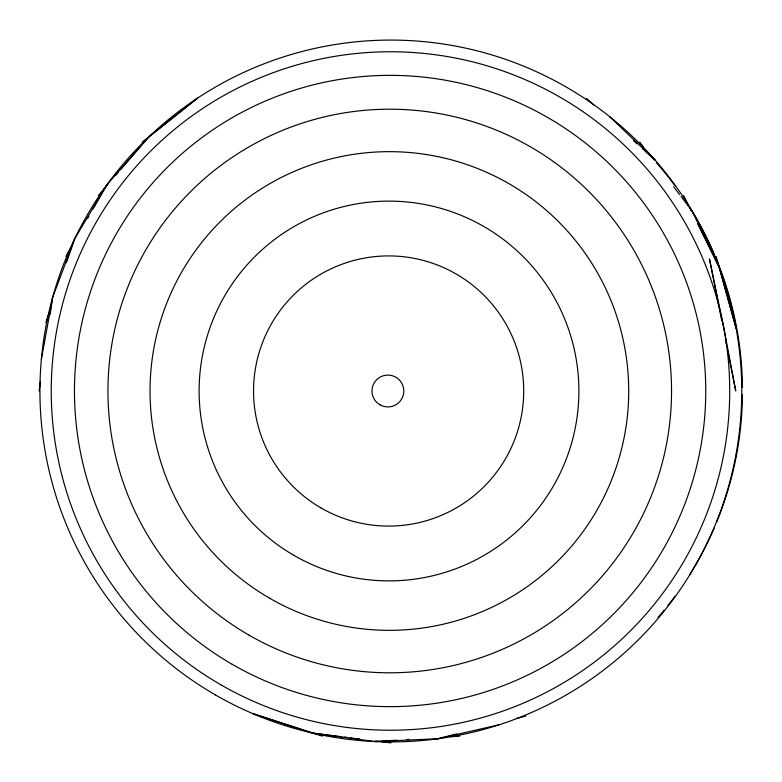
<?xml version="1.0" encoding="UTF-8"?>
<svg xmlns="http://www.w3.org/2000/svg" width="782" height="782" viewBox="0 0 782 782"><rect width="100%" height="100%" fill="white"/><g stroke="black" fill="none" stroke-linecap="round" stroke-linejoin="round"><path stroke-width="1.17" d="M39.1 391L40.478 381.421M50.165 314.403L52.58 297.639L74.691 238.745L106.958 184.738L148.345 137.358L197.533 98.131L142.168 142.168M41.348 359.544L52.58 297.639M45.864 322.35L49.813 310.894M66.392 262.791L74.691 238.745M65.884 256.33L70.116 248.959M87.633 218.432L88.835 216.321M93.068 208.95L106.958 184.738M98.405 195.49L107.916 184.425M115.844 175.197L118.219 172.421M120.604 169.655L148.345 137.358M322.35 736.136L252.928 713.673L312.761 733.115L375.106 741.561L437.959 738.736L456.668 733.917M516.306 718.531L525.67 716.117M437.959 738.736L499.287 724.738M375.106 741.561L396.845 740.173M406.513 739.547L408.927 739.391M451.194 736.683L459.65 736.136M312.761 733.115L341.656 736.732M344.06 737.035L347.667 737.485M350.072 737.788L353.689 738.237M356.093 738.54L359.71 738.99M375.35 740.945L377.755 741.248M381.372 741.698L391 742.9M586.5 98.405L593.724 104.905M633.449 140.633L637.056 143.878M642.472 148.746L655.111 160.115L609.647 116.645M639.832 142.168L643.508 147.016M673.693 186.771L679.578 194.532M681.054 196.468L692.09 211.013L719.391 267.698L736.126 328.342L716.117 256.33M683.595 195.49L689.02 206.438M690.105 208.618L691.19 210.808M697.691 223.935L719.391 267.698M719.411 308.91L709.469 258.95L723.937 328.665L735.745 391L727.69 350.551M719.89 311.295L721.776 320.806M725.325 338.655L726.507 344.598M742.47 394.529A345.752 345.752 0 0 1 716.84 521.682M714.103 528.182A345.752 345.752 0 0 1 689.489 574.956M674.925 596.314A345.752 345.752 0 0 1 667.789 605.649M664.104 610.224A345.752 345.752 0 0 1 658.043 617.418M656.499 162.812A345.752 345.752 0 0 1 674.925 185.686M689.489 207.044A345.752 345.752 0 0 1 714.103 253.818M716.84 260.318A345.752 345.752 0 0 1 742.47 387.471M379.935 404.783A15.914 15.914 0 0 0 403.805 391A15.914 15.914 0 0 0 379.935 377.217A15.914 15.914 0 0 0 379.935 404.783M321.089 507.987A135.081 135.081 0 0 0 523.715 391A135.081 135.081 0 0 0 321.089 274.013A135.081 135.081 0 0 0 321.089 507.987M294.061 555.445A189.889 189.889 0 0 0 578.885 391A189.889 189.889 0 0 0 294.061 226.555A189.889 189.889 0 0 0 294.061 555.445M269.702 598.269A239.331 239.331 0 0 0 628.708 391A239.331 239.331 0 0 0 269.702 183.731A239.331 239.331 0 0 0 269.702 598.269M248.842 635.043A281.794 281.794 0 0 0 671.543 391A281.794 281.794 0 0 0 248.842 146.957A281.794 281.794 0 0 0 248.842 635.043M232.283 664.358A315.645 315.645 0 0 0 705.755 391A315.645 315.645 0 0 0 232.283 117.642A315.645 315.645 0 0 0 232.283 664.358M220.866 684.788A339.232 339.232 0 0 0 729.714 391A339.232 339.232 0 0 0 220.866 97.212A339.232 339.232 0 0 0 220.866 684.788M215.392 694.905A350.913 350.913 0 0 0 741.766 391A350.913 350.913 0 0 0 215.392 87.095A350.913 350.913 0 0 0 215.392 694.905"/></g></svg>
